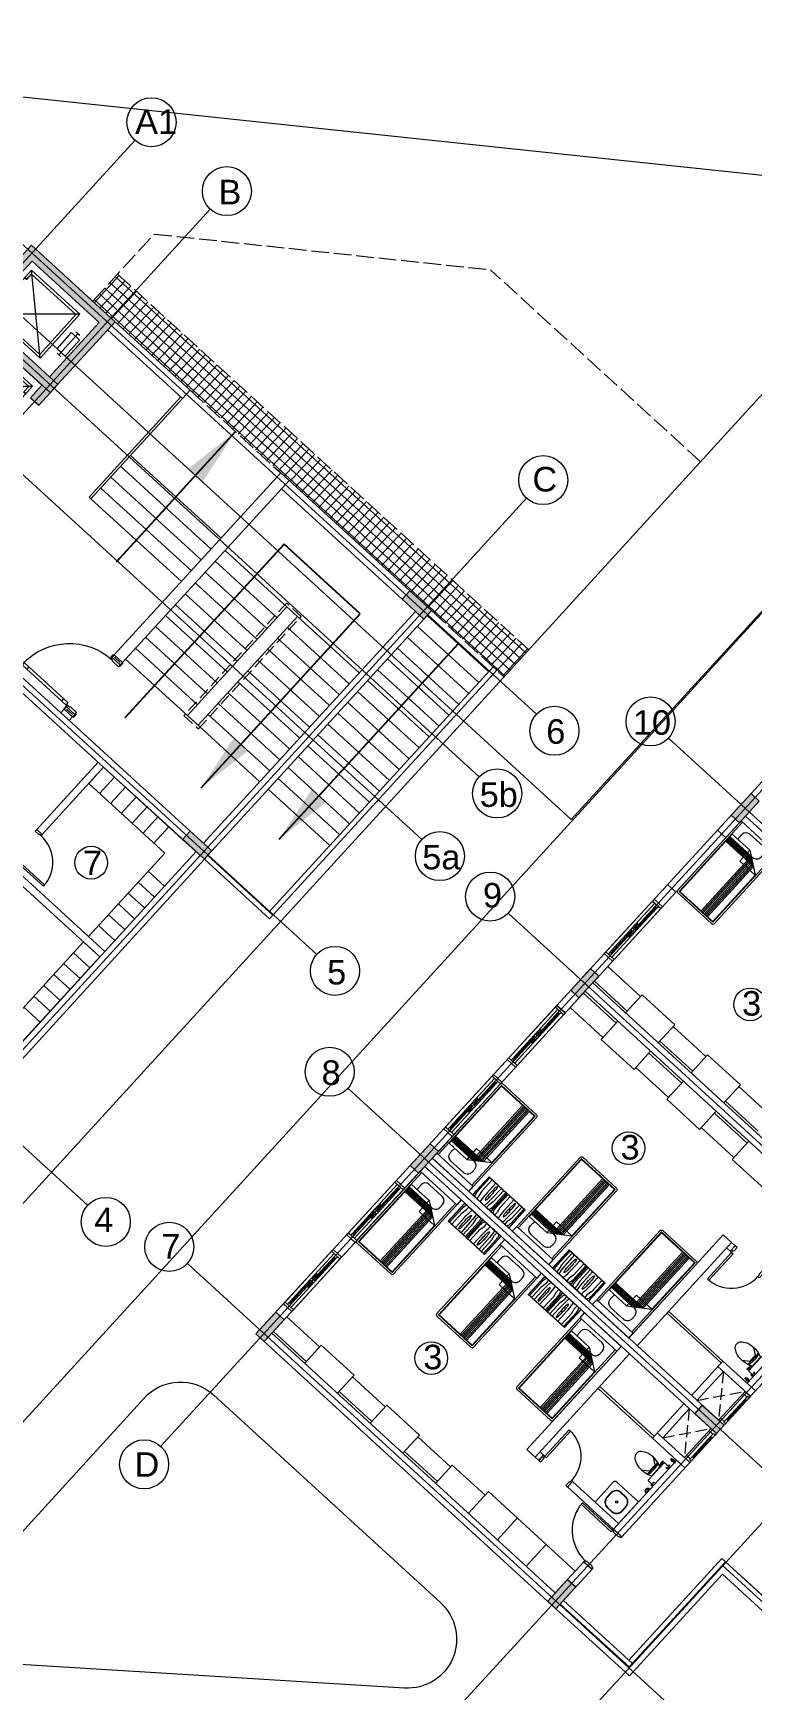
# Model space of a CAD drawing. Header units: metres. Extents: x 750 to 3116, y -341 to 1465.
# Drawn here: x 1571.61 to 1586.25, y 715.45 to 749.21 of the extents above; entities that cross this region are included whole.
import ezdxf
from ezdxf.enums import TextEntityAlignment as Align

# ---------------------------------------------------------------- set-up
doc = ezdxf.new("R2010")
doc.units = ezdxf.units.M
doc.linetypes.add('ACAD_ISO02W100', pattern=[15, 12, -3])
doc.linetypes.add('HIDDEN', pattern=[0.375, 0.25, -0.125])
for name, color, linetype, lineweight in [('A-Door', 254, 'Continuous', 5), ('Bathroom Door', 252, 'Continuous', 5), ('Bathroom fur', 252, 'Continuous', 5), ('Centre Line', 7, 'Continuous', 13), ('Column', 50, 'Continuous', 20), ('Cutout', 153, 'Continuous', 5), ('Cycle road', 254, 'Continuous', 20), ('Door', 253, 'Continuous', 5), ('Furniture', 44, 'Continuous', 5), ('Glass', 254, 'Continuous', 0), ('GUIDE LINE', 7, 'Continuous', 5), ('Hatch', 251, 'Continuous', 5), ('Hidden line', 251, 'Continuous', 5), ('Inverted beam', 252, 'Continuous', 5), ('Levels', 252, 'Continuous', 5), ('Railing', 190, 'Continuous', 5), ('Stiarcase', 180, 'Continuous', 5), ('Vehicular Road', 253, 'Continuous', 20), ('Wall ext', 20, 'Continuous', 18), ('WINDOW', 33, 'Continuous', 5)]:
    doc.layers.add(name, color=color, linetype=linetype, lineweight=lineweight)
doc.layers.add('Text', color=7, linetype='Continuous')
doc.styles.get("Standard").update_dxf_attribs({"font": 'arial.ttf'})
doc.styles.add('TEXT-DET', font='simplex.shx', dxfattribs={"width": 0.7})
doc.dimstyles.new('ISO-25', dxfattribs={"dimtxt": 2, "dimasz": 2, "dimexe": 1.25, "dimexo": 0.625, "dimgap": 1.5, "dimtad": 1, "dimtxsty": 'Standard', "dimblk": 'DOT', "dimcen": 1.5, "dimadec": 0, "dimazin": 0, "dimtfac": 1, "dimtmove": 0, "dimatfit": 3, "dimfxl": 0, "dimarcsym": 0})

# ---------------------------------------------------------------- blocks, each defined once
blk = doc.blocks.new('Water Closet')
at = {"layer": 'Bathroom fur', "linetype": 'ByBlock'}
for p, q in [((1886.152, 447.554), (1886.027, 447.644)), ((1886.217, 447.662), (1886.217, 447.713)), ((1886.239, 447.713), (1886.217, 447.713)), ((1886.217, 447.662), (1886.232, 447.625)), ((1886.232, 447.625), (1886.239, 447.625)), ((1886.239, 447.608), (1886.239, 447.713)), ((1886.239, 447.666), (1886.264, 447.666)), ((1886.264, 447.23), (1886.264, 447.703)), ((1886.407, 447.713), (1886.274, 447.713)), ((1886.39, 447.724), (1886.365, 447.724)), ((1886.365, 447.724), (1886.365, 447.715)), ((1886.39, 447.715), (1886.365, 447.715)), ((1886.387, 447.744), (1886.368, 447.744)), ((1886.368, 447.744), (1886.368, 447.724)), ((1886.387, 447.744), (1886.387, 447.724)), ((1886.39, 447.724), (1886.39, 447.715)), ((1886.416, 447.23), (1886.416, 447.703)), ((1886.152, 447.379), (1886.027, 447.288)), ((1886.152, 447.379), (1886.152, 447.554)), ((1886.239, 447.608), (1886.264, 447.608)), ((1886.256, 447.343), (1886.256, 447.59)), ((1886.407, 447.22), (1886.274, 447.22)), ((1886.365, 447.208), (1886.365, 447.218)), ((1886.39, 447.218), (1886.365, 447.218)), ((1886.39, 447.208), (1886.365, 447.208)), ((1886.368, 447.189), (1886.368, 447.208)), ((1886.387, 447.189), (1886.368, 447.189)), ((1886.387, 447.189), (1886.387, 447.208)), ((1886.39, 447.208), (1886.39, 447.218))]:
    blk.add_line(p, q, dxfattribs=at)
at = {"layer": 'Bathroom fur', "linetype": 'Continuous', "lineweight": -3}
for p, q in [((1886.331, 447.871), (1886.35, 447.871)), ((1886.331, 447.851), (1886.35, 447.851)), ((1886.364, 447.861), (1886.346, 447.861)), ((1886.364, 447.861), (1886.349, 447.87)), ((1886.364, 447.861), (1886.349, 447.853)), ((1886.364, 447.861), (1886.355, 447.877)), ((1886.364, 447.861), (1886.355, 447.846)), ((1886.364, 447.861), (1886.364, 447.879)), ((1886.364, 447.861), (1886.364, 447.879)), ((1886.364, 447.861), (1886.364, 447.879)), ((1886.364, 447.861), (1886.364, 447.879)), ((1886.364, 447.861), (1886.364, 447.879)), ((1886.364, 447.861), (1886.364, 447.879)), ((1886.364, 447.861), (1886.364, 447.879)), ((1886.364, 447.861), (1886.364, 447.879)), ((1886.364, 447.861), (1886.364, 447.879)), ((1886.364, 447.861), (1886.364, 447.879)), ((1886.364, 447.861), (1886.364, 447.879)), ((1886.364, 447.861), (1886.364, 447.879)), ((1886.364, 447.861), (1886.373, 447.877)), ((1886.364, 447.861), (1886.379, 447.87)), ((1886.364, 447.861), (1886.381, 447.861)), ((1886.364, 447.861), (1886.379, 447.853)), ((1886.364, 447.861), (1886.373, 447.846)), ((1886.364, 447.861), (1886.364, 447.844)), ((1886.378, 447.871), (1886.416, 447.871)), ((1886.378, 447.851), (1886.416, 447.851)), ((1886.416, 447.851), (1886.416, 447.871))]:
    blk.add_line(p, q, dxfattribs=at)
at = {"layer": 'Bathroom fur'}
for p, q in [((1886.356, 447.031), (1886.356, 447.081)), ((1886.366, 447.031), (1886.366, 447.081)), ((1886.416, 447.106), (1886.381, 447.106)), ((1886.416, 447.096), (1886.381, 447.096)), ((1886.416, 447.016), (1886.381, 447.016)), ((1886.416, 447.006), (1886.381, 447.006))]:
    blk.add_line(p, q, dxfattribs=at)
at = {"layer": 'Bathroom fur', "linetype": 'Continuous', "lineweight": -3}
blk.add_circle((1886.364, 447.861), 0.0175, dxfattribs=at)
at = {"layer": 'Bathroom fur', "linetype": 'ByBlock'}
for centre in [(1886.378, 447.669), (1886.378, 447.264)]:
    blk.add_circle(centre, 0.0123, dxfattribs=at)
for centre, radius, start, end in [((1886.035, 447.208), 0.446, 109.2942, 127.2549), ((1886.017, 447.095), 0.55, 64.2321, 103.6755), ((1884.672, 447.479), 1.501, 353.4552, 5.5271), ((1885.552, 447.472), 0.65, 345.9276, 13.0204), ((1886.274, 447.703), 0.00987, 90, 180), ((1886.407, 447.703), 0.00987, 0, 90), ((1885.835, 447.467), 0.119, 126.3794, 233.6206), ((1886.041, 447.728), 0.451, 232.2382, 250.1051), ((1886.017, 447.838), 0.55, 256.3245, 295.7679), ((1886.274, 447.23), 0.00987, 180, 270), ((1886.407, 447.23), 0.00987, 270, 0)]:
    blk.add_arc(centre, radius, start, end, dxfattribs=at)
at = {"layer": 'Bathroom fur', "linetype": 'Continuous', "lineweight": -3}
blk.add_arc((1886.331, 447.861), 0.01, 90.002, 270, dxfattribs=at)
at = {"layer": 'Bathroom fur'}
for centre, radius, start, end in [((1886.381, 447.081), 0.025, 90, 180), ((1886.381, 447.031), 0.025, 180, 270), ((1886.381, 447.081), 0.015, 90, 180), ((1886.381, 447.031), 0.015, 180, 270)]:
    blk.add_arc(centre, radius, start, end, dxfattribs=at)
at = {"layer": 'Bathroom fur', "style": 'TEXT-DET', "width": 0.6}
blk.add_text('1', height=0.06, dxfattribs=at).set_placement((1886.394, 447.07), align=Align.MIDDLE)
blk = doc.blocks.new('Bed')
at = {"layer": 'Furniture', "linetype": 'Continuous'}
for p, q in [((1878.327, 465.952), (1879.337, 465.952)), ((1878.327, 465.817), (1878.327, 465.952)), ((1879.337, 465.952), (1879.337, 465.817)), ((1879.337, 465.817), (1878.327, 465.817)), ((1878.327, 463.909), (1878.327, 465.817)), ((1878.367, 463.909), (1878.367, 465.817)), ((1878.525, 465.544), (1878.525, 465.624)), ((1878.642, 465.742), (1879.002, 465.742)), ((1879.12, 465.624), (1879.12, 465.544)), ((1879.297, 465.817), (1879.297, 463.909)), ((1879.337, 465.817), (1879.337, 463.909)), ((1878.377, 465.499), (1878.862, 465.499)), ((1878.377, 463.919), (1878.377, 465.499)), ((1878.962, 465.429), (1878.377, 465.429)), ((1878.992, 465.407), (1878.377, 465.407)), ((1879.022, 465.386), (1878.377, 465.386)), ((1879.052, 465.365), (1878.377, 465.365)), ((1879.082, 465.344), (1878.377, 465.344)), ((1879.112, 465.323), (1878.377, 465.323)), ((1879.142, 465.302), (1878.377, 465.302)), ((1878.862, 465.499), (1879.287, 465.199)), ((1878.862, 465.199), (1878.862, 465.499)), ((1879.287, 465.199), (1878.862, 465.199)), ((1878.962, 463.919), (1878.962, 465.429)), ((1879.002, 465.427), (1878.965, 465.427)), ((1878.992, 463.919), (1878.992, 465.407)), ((1879.022, 463.919), (1879.022, 465.386)), ((1879.052, 463.919), (1879.052, 465.365)), ((1879.082, 463.919), (1879.082, 465.344)), ((1879.112, 463.919), (1879.112, 465.323)), ((1879.142, 463.919), (1879.142, 465.302)), ((1879.287, 465.199), (1879.287, 463.919)), ((1879.297, 463.909), (1878.367, 463.909)), ((1879.297, 463.869), (1878.367, 463.869)), ((1879.287, 463.919), (1878.377, 463.919))]:
    blk.add_line(p, q, dxfattribs=at)
for centre, radius, start, end in [((1878.642, 465.624), 0.117, 90, 180), ((1878.642, 465.544), 0.117, 180.0006, 202.5189), ((1879.002, 465.624), 0.117, 360, 90), ((1879.002, 465.544), 0.117, 270, 0), ((1878.367, 463.909), 0.04, 180, 270), ((1879.297, 463.909), 0.04, 270, 0)]:
    blk.add_arc(centre, radius, start, end, dxfattribs=at)
blk = doc.blocks.new('Nightstand')
at = {"layer": 'Furniture'}
for p, q in [((1879.838, 464.54), (1879.838, 464.04)), ((1880.338, 464.54), (1879.838, 464.54)), ((1879.843, 464.535), (1879.843, 464.045)), ((1880.333, 464.535), (1879.843, 464.535)), ((1879.951, 464.469), (1879.951, 464.535)), ((1880.226, 464.469), (1880.226, 464.535)), ((1880.333, 464.045), (1880.333, 464.535)), ((1880.338, 464.04), (1880.338, 464.54)), ((1879.869, 464.442), (1879.871, 464.467)), ((1879.869, 464.045), (1879.869, 464.442)), ((1879.929, 464.358), (1879.951, 464.469)), ((1879.929, 464.045), (1879.929, 464.358)), ((1879.997, 464.32), (1879.991, 464.045)), ((1880.074, 464.444), (1880.068, 464.44)), ((1880.08, 464.44), (1880.074, 464.444)), ((1880.147, 464.32), (1880.147, 464.045)), ((1880.248, 464.358), (1880.226, 464.469)), ((1880.248, 464.045), (1880.248, 464.358)), ((1880.308, 464.442), (1880.305, 464.467)), ((1880.308, 464.045), (1880.308, 464.442)), ((1879.838, 464.04), (1880.338, 464.04)), ((1879.843, 464.045), (1880.333, 464.045)), ((1880.068, 464.081), (1880.074, 464.077)), ((1880.074, 464.077), (1880.08, 464.081))]:
    blk.add_line(p, q, dxfattribs=at)
for centre, radius, start, end in [((1880.021, 464.452), 0.15, 146.5657, 174.2856), ((1880.825, 464.399), 0.823, 170.5074, 174.0179), ((1879.315, 464.399), 0.828, 5.9821, 9.4446), ((1880.156, 464.452), 0.15, 5.7144, 33.4343), ((1881.576, 464.32), 1.578, 174.0179, 180), ((1880.715, 464.32), 0.664, 175.5997, 180), ((1880.715, 464.32), 0.664, 180, 184.4003), ((1880.395, 464.345), 0.343, 169.4757, 175.5997), ((1886.298, 464.381), 6.246, 181.0259, 182.4606), ((1880.197, 464.382), 0.142, 155.8434, 169.4757), ((1879.951, 464.382), 0.142, 10.5243, 24.1566), ((1879.753, 464.345), 0.343, 4.4003, 10.5243), ((1873.85, 464.381), 6.246, 357.5394, 358.9741), ((1879.433, 464.32), 0.664, 0, 4.4003), ((1879.433, 464.32), 0.664, 355.5997, 0), ((1878.564, 464.32), 1.583, 0, 5.9821), ((1880.197, 464.139), 0.142, 190.5243, 204.1566), ((1879.951, 464.139), 0.142, 335.8434, 349.4757)]:
    blk.add_arc(centre, radius, start, end, dxfattribs=at)
blk = doc.blocks.new('Door1')
at = {"layer": 'Bathroom Door'}
for p, q in [((1900.586, 444.886), (1899.856, 444.886)), ((1900.586, 444.846), (1899.857, 444.846))]:
    blk.add_line(p, q, dxfattribs=at)
for points in [[(1900.736, 444.921), (1900.586, 444.921), (1900.586, 444.886), (1900.636, 444.886), (1900.636, 444.871), (1900.736, 444.871), (1900.736, 444.921)], [(1900.586, 444.886), (1900.586, 444.846)], [(1900.736, 444.121), (1900.586, 444.121), (1900.586, 444.156), (1900.636, 444.156), (1900.636, 444.171), (1900.736, 444.171), (1900.736, 444.121)]]:
    blk.add_lwpolyline(points, dxfattribs=at)
blk.add_arc((1900.586, 444.886), 0.73, 180, 270, dxfattribs=at)
blk = doc.blocks.new('Wash bashin')
at = {"layer": 'Bathroom fur', "ltscale": 0.35}
for p, q in [((1884.067, 437.333), (1884.067, 437.883)), ((1884.117, 437.933), (1884.717, 437.933)), ((1884.717, 437.333), (1884.717, 437.933)), ((1884.067, 437.333), (1884.717, 437.333))]:
    blk.add_line(p, q, dxfattribs=at)
at = {"layer": 'Bathroom fur'}
for p, q in [((1884.327, 437.838), (1884.447, 437.838)), ((1884.327, 437.83), (1884.447, 437.83)), ((1884.177, 437.568), (1884.177, 437.688)), ((1884.185, 437.568), (1884.185, 437.688)), ((1884.589, 437.688), (1884.589, 437.568)), ((1884.597, 437.688), (1884.597, 437.568)), ((1884.447, 437.426), (1884.327, 437.426)), ((1884.447, 437.418), (1884.327, 437.418))]:
    blk.add_line(p, q, dxfattribs=at)
blk.add_circle((1884.392, 437.633), 0.0225, dxfattribs=at)
at = {"layer": 'Bathroom fur', "ltscale": 0.35}
blk.add_arc((1884.117, 437.883), 0.05, 90, 180, dxfattribs=at)
at = {"layer": 'Bathroom fur'}
for centre, radius, start, end in [((1884.327, 437.688), 0.15, 90, 180), ((1884.327, 437.688), 0.142, 90, 180), ((1884.447, 437.688), 0.15, 0, 90), ((1884.447, 437.688), 0.142, 0, 90), ((1884.327, 437.568), 0.15, 180, 270), ((1884.327, 437.568), 0.142, 180, 270), ((1884.447, 437.568), 0.15, 270, 0), ((1884.447, 437.568), 0.142, 270, 0)]:
    blk.add_arc(centre, radius, start, end, dxfattribs=at)
blk = doc.blocks.new('WINODO1')
at = {"layer": 'WINDOW', "linetype": 'Continuous'}
for p, q in [((2471212540, 936769700), (2471212491, 936769700)), ((2471212491, 936769700), (2471212491, 936769470)), ((2471212540, 936769700), (2471212540, 936769470)), ((2471213991, 936769700), (2471213943, 936769700)), ((2471213943, 936769700), (2471213943, 936769470)), ((2471213991, 936769700), (2471213991, 936769470)), ((2471212540, 936769470), (2471212491, 936769470)), ((2471213991, 936769470), (2471213943, 936769470))]:
    blk.add_line(p, q, dxfattribs=at)
at = {"layer": 'WINDOW'}
for p, q in [((2471212540, 936769700), (2471213943, 936769700)), ((2471212588, 936769633), (2471213217, 936769633)), ((2471212588, 936769585), (2471213217, 936769585)), ((2471213193, 936769561), (2471213089, 936769561)), ((2471213241, 936769633), (2471213943, 936769633)), ((2471213266, 936769585), (2471213895, 936769585)), ((2471213290, 936769609), (2471213394, 936769609)), ((2471213241, 936769537), (2471212540, 936769537)), ((2471212540, 936769470), (2471213943, 936769470)), ((2471213266, 936769537), (2471213895, 936769537))]:
    blk.add_line(p, q, dxfattribs=at)
at = {"layer": 'WINDOW', "color": 4}
blk.add_line((2471212588, 936769609), (2471213217, 936769609), dxfattribs=at)
at = {"layer": 'WINDOW', "color": 4, "true_color": 0x1fffff}
blk.add_line((2471213266, 936769561), (2471213895, 936769561), dxfattribs=at)
at = {"layer": 'WINDOW'}
for points in [[(2471212540, 936769585), (2471212588, 936769585), (2471212588, 936769633), (2471212540, 936769633)], [(2471213076, 936769561), (2471213089, 936769568), (2471213089, 936769554)], [(2471213217, 936769585), (2471213266, 936769585), (2471213266, 936769633), (2471213217, 936769633)], [(2471213217, 936769537), (2471213266, 936769537), (2471213266, 936769585), (2471213217, 936769585)], [(2471213406, 936769609), (2471213394, 936769616), (2471213394, 936769602)], [(2471213895, 936769537), (2471213943, 936769537), (2471213943, 936769585), (2471213895, 936769585)]]:
    blk.add_lwpolyline(points, close=True, dxfattribs=at)
blk = doc.blocks.new('_Dot')
at = {"color": 0, "linetype": 'ByBlock', "lineweight": -2}
blk.add_line((-0.5, 0), (-1, 0), dxfattribs=at)
at = {"color": 0, "linetype": 'ByBlock', "const_width": 0.5}
blk.add_lwpolyline([(-0.25, 0, 1), (0.25, 0, 1)], format="xyb", close=True, dxfattribs=at)
blk = doc.blocks.new('Door 900')
at = {"layer": 'A-Door'}
for points in [[(29934124, 12198491), (29934164, 12198491), (29934164, 12198476), (29934239, 12198476), (29934314, 12198476), (29934314, 12198491), (29934354, 12198491), (29934354, 12198524), (29934239, 12198524), (29934124, 12198524)], [(29934164, 12197672), (29934314, 12197672), (29934314, 12197658), (29934354, 12197658), (29934354, 12197624), (29934239, 12197624), (29934124, 12197624), (29934124, 12197658), (29934164, 12197658)]]:
    blk.add_lwpolyline(points, close=True, dxfattribs=at)
blk.add_lwpolyline([(29935187, 12197658), (29934354, 12197658), (29934354, 12197698), (29935185, 12197698)], dxfattribs=at)
blk.add_arc((29934327, 12197631), 860, 1.7769, 88.2024, dxfattribs=at)
blk = doc.blocks.new('lift1')
at = {"layer": 'Hatch', "transparency": 33554687}
h = blk.add_hatch(color=256, dxfattribs=at)
h.dxf.hatch_style = 1
h.paths.add_polyline_path([(29921053, 12204431), (29920354, 12203626), (29920180, 12203777), (29920729, 12204408), (29919333, 12205622), (29919104, 12205358), (29918930, 12205509), (29919310, 12205946)])
h.paths.add_polyline_path([(29920180, 12203777), (29920354, 12203626), (29919768, 12202951), (29918024, 12204467), (29918405, 12204905), (29918579, 12204754), (29918349, 12204489), (29919745, 12203276)])
for p, q in [((29919194, 12205280), (29919238, 12205241)), ((29918669, 12204676), (29918707, 12204643))]:
    blk.add_line(p, q)
at = {"lineweight": 5}
for p, q in [((29919536, 12203651), (29919330, 12205430)), ((29920333, 12204556), (29918533, 12204526)), ((29920311, 12204167), (29919926, 12203735)), ((29920353, 12204131), (29920272, 12204201)), ((29919968, 12203699), (29919886, 12203770))]:
    blk.add_line(p, q, dxfattribs=at)
for points in [[(29920333, 12204556), (29919330, 12205430), (29918533, 12204526), (29919536, 12203651)], [(29920182, 12204188), (29919887, 12203861), (29920056, 12203714), (29920350, 12204041)]]:
    blk.add_lwpolyline(points, close=True, dxfattribs=at)
blk.add_lwpolyline([(29918707, 12204643), (29918610, 12204531), (29919531, 12203728), (29920256, 12204550), (29919335, 12205353), (29919238, 12205241)], dxfattribs=at)
at = {"layer": 'Column'}
blk.add_lwpolyline([(29918930, 12205509), (29919310, 12205946), (29921053, 12204431), (29919768, 12202951), (29918024, 12204467), (29918405, 12204905), (29918579, 12204754), (29918349, 12204489), (29919745, 12203276), (29920729, 12204408), (29919333, 12205622), (29919104, 12205358), (29918930, 12205509)], dxfattribs=at)
blk = doc.blocks.new('door 1500')
at = {"layer": 'Door'}
for p, q in [((11493492.435, 4446033.785), (11493492.43, 4446033.735)), ((11493492.609, 4446033.719), (11493492.43, 4446033.735)), ((11493492.435, 4446033.785), (11493492.664, 4446033.765)), ((11493492.631, 4446033.804), (11493492.474, 4446033.818)), ((11493492.61, 4446033.734), (11493492.609, 4446033.719)), ((11493492.61, 4446033.734), (11493492.661, 4446033.729)), ((11493492.664, 4446033.765), (11493492.661, 4446033.729)), ((11493492.315, 4446032.42), (11493492.319, 4446032.471)), ((11493492.315, 4446032.42), (11493492.544, 4446032.4)), ((11493492.498, 4446032.455), (11493492.319, 4446032.471)), ((11493492.505, 4446032.367), (11493492.348, 4446032.381)), ((11493492.497, 4446032.441), (11493492.498, 4446032.455)), ((11493492.497, 4446032.441), (11493492.547, 4446032.436)), ((11493492.544, 4446032.4), (11493492.547, 4446032.436)), ((11493492.546, 4446032.428), (11493492.569, 4446032.426)), ((11493492.559, 4446032.438), (11493492.557, 4446032.415)), ((11493492.585, 4446032.436), (11493492.571, 4446032.437)), ((11493492.571, 4446032.437), (11493492.573, 4446032.415)), ((11493492.573, 4446032.415), (11493493.788, 4446032.308)), ((11493492.589, 4446032.476), (11493492.585, 4446032.436)), ((11493493.783, 4446032.371), (11493492.589, 4446032.476)), ((11493492.711, 4446032.465), (11493492.706, 4446032.404)), ((11493493.661, 4446032.382), (11493493.656, 4446032.32)), ((11493493.78, 4446032.331), (11493493.783, 4446032.371)), ((11493493.794, 4446032.33), (11493493.78, 4446032.331)), ((11493493.788, 4446032.308), (11493493.794, 4446032.33))]:
    blk.add_line(p, q, dxfattribs=at)
for points in [[(11493492.433, 4446033.847), (11493492.44, 4446033.846), (11493492.433, 4446033.767), (11493492.426, 4446033.768, -0.414214), (11493492.419, 4446033.776), (11493492.425, 4446033.84, -0.414214)], [(11493492.676, 4446033.826), (11493492.669, 4446033.826), (11493492.662, 4446033.747), (11493492.67, 4446033.747, 0.414214), (11493492.677, 4446033.753), (11493492.683, 4446033.818, 0.414214)], [(11493492.302, 4446032.353), (11493492.309, 4446032.352), (11493492.316, 4446032.438), (11493492.309, 4446032.439, 0.414214), (11493492.301, 4446032.432), (11493492.295, 4446032.361, 0.414214)], [(11493492.545, 4446032.331), (11493492.538, 4446032.332), (11493492.545, 4446032.418), (11493492.553, 4446032.418, -0.414214), (11493492.559, 4446032.41), (11493492.553, 4446032.338, -0.414214)]]:
    blk.add_lwpolyline(points, format="xyb", close=True, dxfattribs=at)
for radius in [0.00865, 0.00577]:
    blk.add_circle((11493492.558, 4446032.427), radius, dxfattribs=at)
at = {"layer": 'Door', "linetype": 'HIDDEN', "ltscale": 10}
blk.add_arc((11493492.493, 4446032.434), 1.305, 355.4248, 84.8429, dxfattribs=at)
blk = doc.blocks.new('700mm Door')
at = {"layer": 'Door'}
for points in [[(11493508.327, 4446107.926), (11493508.287, 4446107.926), (11493508.287, 4446107.776), (11493508.344, 4446107.776), (11493508.344, 4446107.868), (11493508.344, 4446107.88), (11493508.327, 4446107.88)], [(11493508.327, 4446107.88), (11493508.413, 4446107.88), (11493508.413, 4446107.926), (11493508.327, 4446107.926)], [(11493508.413, 4446107.891), (11493508.961, 4446107.891), (11493508.961, 4446107.914), (11493508.413, 4446107.914)], [(11493509.047, 4446107.88), (11493508.961, 4446107.88), (11493508.961, 4446107.926), (11493509.047, 4446107.926)], [(11493509.047, 4446107.926), (11493509.047, 4446107.88), (11493509.03, 4446107.88), (11493509.03, 4446107.868), (11493509.03, 4446107.776), (11493509.087, 4446107.776), (11493509.087, 4446107.926)]]:
    blk.add_lwpolyline(points, close=True, dxfattribs=at)
at = {"layer": 'Door', "color": 1}
blk.add_lwpolyline([(11493508.413, 4446107.88), (11493508.961, 4446107.88), (11493508.961, 4446107.926), (11493508.413, 4446107.926)], close=True, dxfattribs=at)

msp = doc.modelspace()

# ---------------------------------------------------------------- hatches: boundary and pattern name
at = {"layer": 'Hatch', "transparency": 33554687}
h = msp.add_hatch(color=256, dxfattribs=at)
h.dxf.hatch_style = 1
h.paths.add_polyline_path([(1646.175, 711.875), (1646.005, 712.031), (1645.846, 711.857), (1645.755, 711.758), (1645.6, 711.588), (1645.769, 711.433)])
h.paths.add_polyline_path([(1649.318, 715.307), (1649.149, 715.463), (1648.743, 715.02), (1648.913, 714.865)])
h.paths.add_polyline_path([(1652.587, 718.876), (1652.417, 719.031), (1652.384, 718.994), (1652.292, 718.895), (1652.012, 718.589), (1652.182, 718.433)])
h.paths.add_polyline_path([(1655.856, 722.444), (1655.686, 722.6), (1655.281, 722.157), (1655.45, 722.002)])
h.paths.add_polyline_path([(1659.124, 726.013), (1658.955, 726.168), (1658.549, 725.726), (1658.719, 725.571)])
h.paths.add_polyline_path([(1661.826, 729.85), (1661.67, 729.681), (1662.113, 729.275), (1662.268, 729.445)])
h.paths.add_polyline_path([(1657.785, 733.552), (1657.629, 733.382), (1658.072, 732.977), (1658.227, 733.147)])
h.paths.add_polyline_path([(1654.516, 729.983), (1654.361, 729.814), (1654.471, 729.712), (1654.803, 729.408), (1654.958, 729.578)])
h.paths.add_polyline_path([(1652.746, 731.604), (1652.591, 731.435), (1653.033, 731.029), (1653.189, 731.199)])
h.paths.add_polyline_path([(1651.542, 726.396), (1651.372, 726.551), (1650.967, 726.109), (1651.137, 725.953)])
h.paths.add_polyline_path([(1650.045, 727.767), (1649.875, 727.922), (1649.47, 727.48), (1649.64, 727.325)])
h.paths.add_polyline_path([(1647.979, 722.846), (1647.823, 722.677), (1647.934, 722.575), (1648.266, 722.271), (1648.421, 722.441)])
h.paths.add_polyline_path([(1646.541, 724.163), (1646.209, 724.467), (1646.053, 724.298), (1646.496, 723.892), (1646.651, 724.062)])
h.paths.add_polyline_path([(1645.004, 719.259), (1644.835, 719.414), (1644.43, 718.972), (1644.599, 718.816)])
h.paths.add_polyline_path([(1643.632, 720.766), (1643.463, 720.922), (1643.058, 720.479), (1643.227, 720.324)])
h.paths.add_polyline_path([(1641.441, 715.709), (1641.286, 715.54), (1641.728, 715.134), (1641.884, 715.304)])
h.paths.add_polyline_path([(1640.114, 716.925), (1639.944, 717.08), (1639.539, 716.638), (1639.709, 716.482)])
h.paths.add_polyline_path([(1636.735, 713.458), (1636.403, 713.762), (1636.247, 713.592), (1636.69, 713.187), (1636.845, 713.356)])
h.paths.add_polyline_path([(1631.152, 719.073), (1630.982, 719.229), (1630.577, 718.786), (1630.746, 718.631)])
h.paths.add_polyline_path([(1634.17, 722.369), (1634.001, 722.524), (1633.595, 722.082), (1633.765, 721.927)])
h.paths.add_polyline_path([(1637.689, 726.21), (1637.519, 726.366), (1637.114, 725.923), (1637.284, 725.768)])
h.paths.add_polyline_path([(1640.833, 729.643), (1640.663, 729.798), (1640.258, 729.355), (1640.427, 729.2), (1640.461, 729.237), (1640.552, 729.337)])
h.paths.add_polyline_path([(1644.101, 733.211), (1643.932, 733.366), (1643.527, 732.924), (1643.696, 732.769)])
h.paths.add_polyline_path([(1646.999, 736.374), (1647.09, 736.474), (1647.245, 736.643), (1647.076, 736.799), (1646.67, 736.356), (1646.84, 736.201)])
h.paths.add_polyline_path([(1636.008, 733.811), (1635.839, 733.966), (1635.433, 733.524), (1635.603, 733.368)])
h.paths.add_polyline_path([(1631.525, 737.918), (1631.369, 737.748), (1631.48, 737.647), (1631.812, 737.343), (1631.967, 737.512)])
h.paths.add_polyline_path([(1628.676, 734.467), (1628.506, 734.622), (1628.101, 734.179), (1628.27, 734.024)])
h.paths.add_polyline_path([(1632.989, 730.515), (1632.82, 730.67), (1632.415, 730.228), (1632.584, 730.073)])
h.paths.add_polyline_path([(1629.471, 726.674), (1629.301, 726.829), (1628.896, 726.387), (1629.066, 726.231)])
h.paths.add_polyline_path([(1624.987, 730.78), (1624.832, 730.611), (1625.274, 730.206), (1625.43, 730.375)])
h.paths.add_polyline_path([(1626.327, 723.242), (1626.157, 723.397), (1626.124, 723.36), (1626.032, 723.261), (1625.752, 722.955), (1625.922, 722.799)])
h.paths.add_polyline_path([(1621.719, 727.212), (1621.563, 727.042), (1621.674, 726.941), (1622.006, 726.637), (1622.161, 726.807)])
h.paths.add_polyline_path([(1619.949, 728.833), (1619.794, 728.663), (1620.236, 728.258), (1620.391, 728.428), (1620.281, 728.529)])
h.paths.add_polyline_path([(1623.218, 732.402), (1623.062, 732.232), (1623.505, 731.827), (1623.66, 731.996)])
h.paths.add_polyline_path([(1626.486, 735.97), (1626.331, 735.8), (1626.773, 735.395), (1626.929, 735.565)])
h.paths.add_polyline_path([(1622.117, 739.972), (1621.962, 739.803), (1622.404, 739.397), (1622.56, 739.567)])
h.paths.add_polyline_path([(1619.143, 736.385), (1618.973, 736.54), (1618.568, 736.098), (1618.738, 735.942)])
h.paths.add_polyline_path([(1615.874, 732.816), (1615.705, 732.971), (1615.299, 732.529), (1615.469, 732.374)])
h.paths.add_polyline_path([(1612.731, 729.384), (1612.561, 729.539), (1612.156, 729.097), (1612.325, 728.942)])
h.paths.add_polyline_path([(1617.373, 725.132), (1617.203, 725.287), (1616.798, 724.845), (1616.967, 724.69)])
h.paths.add_polyline_path([(1618.745, 723.624), (1618.575, 723.78), (1618.17, 723.337), (1618.339, 723.182)])
h.paths.add_polyline_path([(1623.058, 719.673), (1622.889, 719.828), (1622.483, 719.386), (1622.653, 719.231)])
h.paths.add_polyline_path([(1619.915, 716.241), (1619.745, 716.396), (1619.34, 715.954), (1619.509, 715.799)])
h.paths.add_polyline_path([(1615.181, 720.075), (1615.026, 719.905), (1615.468, 719.5), (1615.624, 719.67)])
h.paths.add_polyline_path([(1613.411, 721.696), (1613.256, 721.526), (1613.699, 721.121), (1613.854, 721.291)])
h.paths.add_polyline_path([(1609.042, 725.698), (1608.887, 725.528), (1609.329, 725.123), (1609.485, 725.293)])
h.paths.add_polyline_path([(1610.143, 718.127), (1609.987, 717.958), (1610.43, 717.553), (1610.585, 717.722)])
h.paths.add_polyline_path([(1607.566, 714.426), (1607.397, 714.582), (1606.992, 714.139), (1607.161, 713.984)])
h.paths.add_polyline_path([(1602.924, 718.678), (1602.755, 718.834), (1602.35, 718.391), (1602.519, 718.236)])
h.paths.add_polyline_path([(1604.823, 730.065), (1604.653, 730.22), (1604.495, 730.047), (1604.403, 729.947), (1604.248, 729.778), (1604.418, 729.622)])
h.paths.add_polyline_path([(1607.842, 733.36), (1607.672, 733.516), (1607.267, 733.073), (1607.436, 732.918)])
h.paths.add_polyline_path([(1603.528, 737.312), (1603.358, 737.467), (1602.953, 737.025), (1603.123, 736.869)])
h.paths.add_polyline_path([(1600.09, 733.899), (1599.934, 733.729), (1600.377, 733.324), (1600.532, 733.493)])
h.paths.add_polyline_path([(1602.031, 738.683), (1601.861, 738.838), (1601.456, 738.396), (1601.626, 738.24)])
h.paths.add_polyline_path([(1596.087, 744.127), (1595.918, 744.282), (1595.513, 743.84), (1595.682, 743.685)])
h.paths.add_polyline_path([(1592.944, 740.695), (1592.774, 740.85), (1592.369, 740.408), (1592.538, 740.252)])
h.paths.add_polyline_path([(1598.32, 735.52), (1598.164, 735.35), (1598.607, 734.945), (1598.762, 735.114)])
h.paths.add_polyline_path([(1595.619, 731.682), (1595.449, 731.838), (1595.044, 731.395), (1595.213, 731.24)])
h.paths.add_polyline_path([(1589.675, 737.126), (1589.505, 737.282), (1589.1, 736.839), (1589.27, 736.684)])
h.paths.add_polyline_path([(1586.406, 733.558), (1586.237, 733.713), (1585.831, 733.271), (1586.001, 733.115)])
h.paths.add_polyline_path([(1592.225, 727.977), (1591.782, 728.383), (1591.627, 728.213), (1592.07, 727.808)])
h.paths.add_polyline_path([(1593.995, 726.356), (1593.552, 726.761), (1593.397, 726.592), (1593.839, 726.187)])
h.paths.add_polyline_path([(1596.821, 730.33), (1596.666, 730.16), (1597.108, 729.755), (1597.263, 729.925)])
h.paths.add_polyline_path([(1601.304, 726.223), (1601.135, 726.379), (1600.729, 725.936), (1600.899, 725.781)])
h.paths.add_polyline_path([(1598.161, 722.791), (1597.991, 722.947), (1597.586, 722.504), (1597.755, 722.349)])
h.paths.add_polyline_path([(1594.892, 719.223), (1594.722, 719.378), (1594.317, 718.936), (1594.487, 718.78)])
h.paths.add_polyline_path([(1590.578, 723.174), (1590.408, 723.329), (1590.003, 722.887), (1590.173, 722.732)])
h.paths.add_polyline_path([(1589.081, 724.545), (1588.912, 724.701), (1588.506, 724.258), (1588.676, 724.103)])
h.paths.add_polyline_path([(1583.138, 729.989), (1582.968, 730.145), (1582.563, 729.702), (1582.732, 729.547)])
h.paths.add_polyline_path([(1579.869, 726.421), (1579.699, 726.576), (1579.294, 726.134), (1579.464, 725.978)])
h.paths.add_polyline_path([(1585.245, 721.245), (1585.09, 721.076), (1585.532, 720.671), (1585.687, 720.84)])
h.paths.add_polyline_path([(1587.015, 719.624), (1586.859, 719.455), (1587.302, 719.05), (1587.457, 719.219)])
h.paths.add_polyline_path([(1582.669, 717.545), (1582.499, 717.7), (1582.094, 717.257), (1582.263, 717.102)])
h.paths.add_polyline_path([(1576.725, 722.989), (1576.556, 723.144), (1576.15, 722.702), (1576.32, 722.546)])
h.paths.add_polyline_path([(1591.748, 715.791), (1591.579, 715.946), (1591.42, 715.773), (1591.329, 715.673), (1591.173, 715.503), (1591.343, 715.348)])
h.paths.add_polyline_path([(1561.743, 717.756), (1561.574, 717.911), (1561.169, 717.468), (1561.339, 717.313)])
h.paths.add_polyline_path([(1566.286, 722.728), (1566.116, 722.883), (1565.712, 722.44), (1565.882, 722.285)])
h.paths.add_polyline_path([(1570.833, 727.704), (1570.663, 727.859), (1570.258, 727.416), (1570.428, 727.261)])
h.paths.add_polyline_path([(1575.254, 732.543), (1574.811, 732.948), (1574.656, 732.778), (1575.099, 732.373)])
h.paths.add_polyline_path([(1579.283, 737.842), (1579.128, 737.673), (1579.571, 737.268), (1579.726, 737.438)])
h.paths.add_polyline_path([(1568.934, 738.568), (1568.764, 738.723), (1568.36, 738.281), (1568.529, 738.125)])
h.paths.add_polyline_path([(1564.388, 733.593), (1564.218, 733.748), (1563.813, 733.305), (1563.983, 733.15)])
h.paths.add_polyline_path([(1559.841, 728.617), (1559.672, 728.772), (1559.267, 728.329), (1559.437, 728.174)])
h.paths.add_polyline_path([(1557.524, 726.081), (1557.211, 726.368), (1557.211, 726.368), (1557.196, 726.381), (1557.081, 726.486), (1556.926, 726.316), (1557.369, 725.911)])
h.paths.add_polyline_path([(1555.295, 723.641), (1555.125, 723.796), (1554.721, 723.353), (1554.89, 723.198)])
h.paths.add_polyline_path([(1552.096, 731.041), (1551.941, 730.871), (1551.941, 730.871), (1552.384, 730.466), (1552.539, 730.636)])
h.paths.add_polyline_path([(1554.583, 733.422), (1554.413, 733.577), (1554.008, 733.134), (1554.178, 732.979)])
h.paths.add_polyline_path([(1559.129, 738.397), (1558.959, 738.553), (1558.555, 738.11), (1558.724, 737.954)])
h.paths.add_polyline_path([(1563.675, 743.373), (1563.506, 743.528), (1563.101, 743.085), (1563.271, 742.93)])
h.paths.add_polyline_path([(1567.853, 748.286), (1567.698, 748.116), (1568.141, 747.712), (1568.296, 747.882)])
at = {"layer": 'Hatch'}
h = msp.add_hatch(dxfattribs=at)
h.set_pattern_fill('NET', color=256, scale=0.05, angle=47.5063)
h.set_pattern_definition([(47.50634487, (-28616.07336, -10697.11079), (-0.1170546532, 0.1072369836), []), (137.50634487, (-28616.07336, -10697.11079), (-0.1072369836, -0.1170546532), [])])
h.paths.add_polyline_path([(1573.331, 744.297), (1572.825, 743.744), (1576.655, 740.244), (1579.726, 737.438), (1580.981, 736.291), (1580.984, 736.294), (1581.058, 736.227), (1581.055, 736.223), (1581.203, 736.089), (1581.709, 736.642)])

# ---------------------------------------------------------------- linework, layer by layer
at = {"layer": 'Bathroom fur'}
for p, q in [((1585.632, 722.112), (1584.526, 723.125)), ((1585.665, 722.149), (1584.559, 723.162)), ((1584.227, 720.578), (1583.121, 721.591)), ((1584.261, 720.615), (1583.154, 721.628))]:
    msp.add_line(p, q, dxfattribs=at)
at = {"layer": 'Centre Line', "color": 30, "true_color": 0xf26722}
for p, q in [((1565.557, 750.228), (1581.864, 735.329)), ((1564.391, 748.951), (1580.697, 734.052)), ((1563.224, 747.674), (1579.53, 732.775)), ((1551.244, 722.461), (1573.684, 747.021)), ((1598.029, 746.417), (1574.209, 720.412)), ((1552.779, 721.058), (1575.22, 745.618)), ((1561.085, 745.333), (1577.391, 730.434)), ((1603.973, 740.973), (1580.152, 714.968)), ((1556.414, 740.221), (1572.72, 725.322)), ((1559.224, 715.169), (1581.665, 739.73)), ((1605.469, 739.602), (1581.649, 713.596)), ((1615.262, 706.72), (1584.559, 734.843)), ((1596.901, 716.975), (1581.291, 731.274)), ((1593.633, 713.407), (1578.022, 727.706)), ((1590.364, 709.838), (1574.753, 724.137))]:
    msp.add_line(p, q, dxfattribs=at)
at = {"layer": 'Centre Line', "color": 3, "true_color": 0x1fff1f}
msp.add_lwpolyline([(1560.568, 753.337), (1582.572, 733.182), (1588.732, 739.906), (1612.323, 718.297), (1624.767, 731.883), (1647.479, 711.079)], dxfattribs=at)
at = {"layer": 'Centre Line', "color": 30, "true_color": 0xf26722}
for centre in [(1574.022, 747.39), (1575.558, 745.987), (1582.003, 740.098), (1584.191, 735.181), (1582.232, 734.991), (1581.065, 733.714), (1579.898, 732.437), (1580.922, 731.612), (1577.76, 730.097), (1577.653, 728.043), (1573.089, 724.984), (1574.384, 724.475), (1573.871, 720.043)]:
    msp.add_circle(centre, 0.5, dxfattribs=at)
at = {"layer": 'Column'}
for points in [[(1579.571, 737.268), (1579.726, 737.438), (1579.283, 737.842), (1579.128, 737.673), (1579.571, 737.268)], [(1585.831, 733.271), (1586.237, 733.713), (1586.406, 733.558), (1586.001, 733.115), (1585.831, 733.271)], [(1575.099, 732.373), (1575.254, 732.543), (1574.811, 732.948), (1574.656, 732.778), (1575.099, 732.373)], [(1582.563, 729.702), (1582.968, 730.145), (1583.138, 729.989), (1582.732, 729.547), (1582.563, 729.702)], [(1579.294, 726.134), (1579.699, 726.576), (1579.869, 726.421), (1579.464, 725.978), (1579.294, 726.134)], [(1576.15, 722.702), (1576.556, 723.144), (1576.725, 722.989), (1576.32, 722.546), (1576.15, 722.702)], [(1585.245, 721.245), (1585.687, 720.84), (1585.532, 720.671), (1585.09, 721.076), (1585.245, 721.245)], [(1582.094, 717.257), (1582.499, 717.7), (1582.669, 717.545), (1582.263, 717.102), (1582.094, 717.257)]]:
    msp.add_lwpolyline(points, dxfattribs=at)
at = {"layer": 'Cutout', "linetype": 'ACAD_ISO02W100', "ltscale": 0.02}
for p, q in [((1585.675, 721.937), (1585.577, 720.942)), ((1585.134, 721.347), (1586.117, 721.531)), ((1584.979, 721.177), (1584.881, 720.182)), ((1584.439, 720.587), (1585.422, 720.772))]:
    msp.add_line(p, q, dxfattribs=at)
at = {"layer": 'Cycle road', "lineweight": 18}
msp.add_line((1567.853, 748.286), (1588.216, 746.126), dxfattribs=at)
at = {"layer": 'Furniture'}
for p, q in [((1573.268, 734.046), (1572.965, 733.714)), ((1573.49, 733.844), (1573.186, 733.512)), ((1573.711, 733.641), (1573.408, 733.309)), ((1573.933, 733.439), (1573.629, 733.107)), ((1574.154, 733.237), (1573.851, 732.904)), ((1574.376, 733.034), (1574.072, 732.702)), ((1573.751, 731.905), (1574.083, 731.602)), ((1573.953, 732.127), (1574.285, 731.823)), ((1573.548, 731.684), (1573.88, 731.38)), ((1573.143, 731.241), (1573.476, 730.938)), ((1573.346, 731.463), (1573.678, 731.159)), ((1572.941, 731.02), (1573.273, 730.716)), ((1572.233, 730.244), (1572.565, 729.941)), ((1572.435, 730.466), (1572.767, 730.162)), ((1572.03, 730.023), (1572.363, 729.719)), ((1571.626, 729.58), (1571.958, 729.276)), ((1571.828, 729.801), (1572.16, 729.498)), ((1571.423, 729.359), (1571.756, 729.055))]:
    msp.add_line(p, q, dxfattribs=at)
for points in [[(1572.743, 733.916), (1573.047, 734.248), (1574.929, 732.528), (1573.071, 730.495), (1572.739, 730.798), (1574.294, 732.5), (1572.743, 733.916)], [(1569.634, 730.513), (1569.33, 730.181), (1571.213, 728.461), (1572.97, 730.384), (1572.638, 730.687), (1571.184, 729.096), (1569.634, 730.513)], [(1583.984, 729.573), (1583.317, 730.185), (1583.013, 729.853), (1588.787, 724.564)], [(1583.68, 729.242), (1583.714, 729.278), (1583.046, 729.89), (1583.013, 729.853)], [(1583.221, 728.74), (1582.553, 729.351), (1582.857, 729.683), (1588.631, 724.394)], [(1583.491, 729.035), (1582.824, 729.646)], [(1584.347, 728.63), (1584.685, 728.999), (1584.018, 729.61), (1583.68, 729.242)], [(1584.192, 728.461), (1583.854, 728.092), (1583.187, 728.703), (1583.525, 729.072)], [(1585.319, 728.351), (1584.651, 728.962)], [(1585.015, 728.019), (1585.049, 728.056), (1584.381, 728.667)], [(1584.826, 727.813), (1584.158, 728.424)], [(1585.682, 727.408), (1586.02, 727.776), (1585.352, 728.388), (1585.015, 728.019)], [(1584.555, 727.518), (1583.888, 728.129)], [(1585.527, 727.238), (1585.189, 726.869), (1584.522, 727.481), (1584.859, 727.849)], [(1586.653, 727.128), (1585.986, 727.74)], [(1586.16, 726.59), (1585.493, 727.201)], [(1586.383, 726.833), (1585.716, 727.445)], [(1585.89, 726.295), (1585.223, 726.906)], [(1586.524, 725.647), (1585.856, 726.258), (1586.194, 726.627)], [(1577.447, 722.436), (1576.779, 723.048), (1576.475, 722.716), (1582.249, 717.427)], [(1577.176, 722.141), (1576.509, 722.753), (1576.475, 722.716)], [(1577.81, 721.493), (1578.148, 721.862), (1577.48, 722.473), (1577.143, 722.105)], [(1578.781, 721.214), (1578.114, 721.825)], [(1578.511, 720.919), (1577.844, 721.53), (1577.81, 721.493)], [(1579.145, 720.271), (1579.482, 720.639), (1578.815, 721.251), (1578.477, 720.882)], [(1580.116, 719.991), (1579.449, 720.602)], [(1579.846, 719.696), (1579.178, 720.308)], [(1580.817, 719.417), (1580.15, 720.028), (1579.812, 719.659)], [(1580.479, 719.048), (1580.885, 719.491), (1582.654, 717.869)], [(1581.069, 718.508), (1581.475, 718.95)], [(1581.659, 717.967), (1582.065, 718.41)], [(1582.654, 717.869), (1582.249, 717.427)]]:
    msp.add_lwpolyline(points, dxfattribs=at)
at = {"layer": 'Glass', "color": 4, "ltscale": 40, "true_color": 0x33ffff}
msp.add_line((1570.748, 727.781), (1575.014, 732.451), dxfattribs=at)
at = {"layer": 'GUIDE LINE'}
for centre in [(1572.792, 732.303), (1586.219, 729.416), (1583.742, 726.484), (1579.723, 722.209)]:
    msp.add_circle(centre, 0.333, dxfattribs=at)
at = {"layer": 'Hidden line', "linetype": 'ACAD_ISO02W100', "ltscale": 0.03}
for p, q in [((1572.825, 743.744), (1574.078, 745.112)), ((1574.078, 745.112), (1580.926, 744.385)), ((1585.208, 740.472), (1580.926, 744.385)), ((1573.331, 744.297), (1581.709, 736.642)), ((1574.81, 741.93), (1576.655, 740.244)), ((1579.726, 737.438), (1581.203, 736.089))]:
    msp.add_line(p, q, dxfattribs=at)
at = {"layer": 'Hidden line'}
for p, q in [((1586.117, 721.531), (1585.577, 720.942)), ((1586.228, 721.43), (1585.687, 720.84)), ((1585.422, 720.772), (1584.881, 720.182)), ((1585.532, 720.671), (1584.992, 720.081))]:
    msp.add_line(p, q, dxfattribs=at)
at = {"layer": 'Inverted beam'}
msp.add_lwpolyline([(1582.419, 717.272), (1583.746, 716.056), (1585.644, 718.127), (1589.957, 714.176), (1591.173, 715.503), (1591.343, 715.348), (1589.972, 713.851), (1585.658, 717.803), (1583.76, 715.731), (1582.263, 717.102), (1582.419, 717.272)], dxfattribs=at)
at = {"layer": 'Levels', "linetype": 'Continuous', "ltscale": 40}
for p, q in [((1573.393, 740.38), (1575.239, 738.693)), ((1573.595, 740.601), (1575.441, 738.915)), ((1573.191, 740.158), (1575.036, 738.472)), ((1572.786, 739.715), (1574.632, 738.029)), ((1572.988, 739.937), (1574.834, 738.25))]:
    msp.add_line(p, q, dxfattribs=at)
at = {"layer": 'Railing'}
for p, q in [((1572.749, 739.749), (1574.617, 741.794)), ((1572.786, 739.715), (1574.654, 741.76)), ((1572.786, 739.715), (1572.749, 739.749)), ((1576.42, 731.299), (1580.981, 736.291)), ((1581.055, 736.223), (1580.98, 736.293)), ((1576.426, 731.157), (1581.055, 736.223)), ((1576.426, 731.157), (1575.099, 732.373)), ((1576.494, 731.231), (1575.167, 732.447)), ((1585.644, 718.127), (1583.746, 716.056)), ((1585.717, 718.06), (1583.752, 715.915)), ((1585.644, 718.127), (1589.957, 714.176)), ((1585.65, 717.986), (1589.964, 714.035)), ((1582.351, 717.198), (1583.752, 715.915)), ((1582.419, 717.272), (1583.82, 715.988))]:
    msp.add_line(p, q, dxfattribs=at)
at = {"layer": 'Railing', "linetype": 'ACAD_ISO02W100', "ltscale": 0.02}
msp.add_lwpolyline([(1574.978, 735.031), (1577.069, 737.319), (1576.773, 737.589), (1574.682, 735.301)], close=True, dxfattribs=at)
at = {"layer": 'Railing'}
msp.add_lwpolyline([(1574.974, 735.102), (1576.998, 737.316), (1576.776, 737.519), (1574.753, 735.304)], close=True, dxfattribs=at)
at = {"layer": 'Stiarcase'}
for p, q in [((1575.521, 738.665), (1576.776, 737.519)), ((1575.319, 738.444), (1576.574, 737.297)), ((1574.914, 738.002), (1576.169, 736.854)), ((1575.116, 738.223), (1576.372, 737.076)), ((1574.711, 737.78), (1575.967, 736.633)), ((1574.306, 737.338), (1575.562, 736.19)), ((1574.508, 737.559), (1575.765, 736.411)), ((1580.892, 736.193), (1579.639, 737.342)), ((1574.103, 737.117), (1575.36, 735.968)), ((1580.69, 735.972), (1579.436, 737.12)), ((1573.698, 736.674), (1574.955, 735.525)), ((1573.9, 736.896), (1575.158, 735.747)), ((1580.285, 735.529), (1579.032, 736.677)), ((1580.488, 735.75), (1579.234, 736.899)), ((1573.495, 736.453), (1574.753, 735.304)), ((1580.083, 735.308), (1578.829, 736.456)), ((1579.678, 734.865), (1578.425, 736.013)), ((1579.88, 735.086), (1578.627, 736.234)), ((1579.273, 734.422), (1578.02, 735.57)), ((1579.476, 734.643), (1578.222, 735.791)), ((1579.071, 734.2), (1577.817, 735.348))]:
    msp.add_line(p, q, dxfattribs=at)
at = {"layer": 'Stiarcase', "linetype": 'ACAD_ISO02W100', "ltscale": 40}
for p, q in [((1578.255, 736.168), (1576.998, 737.316)), ((1578.052, 735.947), (1576.796, 737.095)), ((1577.648, 735.504), (1576.391, 736.652)), ((1577.85, 735.725), (1576.593, 736.873)), ((1577.445, 735.282), (1576.188, 736.43)), ((1577.041, 734.839), (1575.784, 735.987)), ((1577.243, 735.061), (1575.986, 736.209)), ((1576.838, 734.618), (1575.581, 735.766)), ((1576.231, 733.953), (1574.753, 735.304)), ((1576.433, 734.175), (1575.177, 735.323)), ((1576.636, 734.396), (1575.379, 735.545)), ((1578.666, 733.757), (1577.413, 734.905)), ((1578.869, 733.979), (1577.615, 735.127)), ((1578.464, 733.536), (1577.21, 734.684)), ((1578.059, 733.093), (1576.806, 734.241)), ((1578.262, 733.314), (1577.008, 734.463)), ((1577.857, 732.871), (1576.603, 734.02)), ((1577.654, 732.65), (1576.401, 733.798))]:
    msp.add_line(p, q, dxfattribs=at)
at = {"layer": 'Vehicular Road', "lineweight": 20}
for points in [[(1588.849, 744.457), (1562.619, 715.749, -0.226809), (1561.019, 715.102), (1554.208, 715.523, -0.404452), (1551.863, 718.089), (1552.099, 726.429), (1551.881, 731.859, -0.197614), (1552.142, 732.574), (1564.143, 745.709)], [(1670.001, 733.44), (1649.151, 710.677, -0.243266), (1647.857, 710.202), (1624.206, 713.181), (1577.67, 714.074), (1569.995, 714.548, -0.630246), (1568.642, 717.893), (1593.546, 745.151)]]:
    msp.add_lwpolyline(points, format="xyb", dxfattribs=at)
msp.add_lwpolyline([(1579.178, 715.484), (1571.131, 715.981, -0.630246), (1570.454, 717.653), (1573.873, 721.395, -0.414577), (1575.287, 721.458), (1579.915, 717.219, -0.707023)], format="xyb", close=True, dxfattribs=at)
at = {"layer": 'Wall ext'}
for p, q in [((1595.918, 744.282), (1576.15, 722.702)), ((1573.126, 743.157), (1574.654, 741.76)), ((1573.281, 743.326), (1574.81, 741.93)), ((1574.654, 741.76), (1574.81, 741.93)), ((1573.258, 736.535), (1576.659, 740.248)), ((1573.428, 736.379), (1576.828, 740.092)), ((1576.655, 740.244), (1579.283, 737.842)), ((1579.128, 737.673), (1576.67, 739.919)), ((1579.557, 737.593), (1579.557, 737.593)), ((1574.811, 732.948), (1569.991, 737.353)), ((1575.084, 732.698), (1579.401, 737.423)), ((1575.254, 732.543), (1579.571, 737.268)), ((1574.656, 732.778), (1569.835, 737.183)), ((1573.258, 736.535), (1573.428, 736.379)), ((1572.177, 735.355), (1572.244, 735.429)), ((1572.244, 735.429), (1572.414, 735.273)), ((1572.347, 735.2), (1572.414, 735.273)), ((1571.685, 732.98), (1572.936, 734.35)), ((1571.795, 732.879), (1573.047, 734.248)), ((1586.126, 733.252), (1583.013, 729.853)), ((1592.07, 727.808), (1586.126, 733.252)), ((1571.685, 732.98), (1571.795, 732.879)), ((1585.721, 732.809), (1585.551, 732.965)), ((1574.929, 732.528), (1574.929, 732.528)), ((1571.188, 732.215), (1573.071, 730.495)), ((1575.099, 732.373), (1575.099, 732.373)), ((1571.087, 732.104), (1572.97, 730.384)), ((1584.708, 731.703), (1584.538, 731.859)), ((1584.431, 731.401), (1584.262, 731.557)), ((1583.418, 730.295), (1583.248, 730.451)), ((1588.787, 724.564), (1583.013, 729.853)), ((1579.744, 726.284), (1582.857, 729.683)), ((1582.857, 729.683), (1588.631, 724.394)), ((1582.452, 729.241), (1582.282, 729.396)), ((1581.439, 728.135), (1581.269, 728.29)), ((1581.162, 727.833), (1580.993, 727.988)), ((1580.149, 726.727), (1579.98, 726.882)), ((1579.589, 726.115), (1576.475, 722.716)), ((1585.532, 720.671), (1579.589, 726.115)), ((1585.687, 720.84), (1579.744, 726.284)), ((1579.183, 725.672), (1579.014, 725.828)), ((1578.17, 724.566), (1578.001, 724.722)), ((1583.748, 722.617), (1585.673, 724.718)), ((1583.918, 722.461), (1585.843, 724.563)), ((1585.673, 724.718), (1585.916, 724.495)), ((1585.741, 724.452), (1585.815, 724.385)), ((1585.815, 724.385), (1585.916, 724.495)), ((1577.894, 724.264), (1577.724, 724.42)), ((1576.881, 723.158), (1576.711, 723.314)), ((1586.16, 721.696), (1587.443, 723.097)), ((1587.612, 722.942), (1586.228, 721.43)), ((1582.263, 717.102), (1576.15, 722.702)), ((1576.475, 722.716), (1582.249, 717.427)), ((1583.593, 722.447), (1581.668, 720.345)), ((1583.762, 722.292), (1581.837, 720.19)), ((1585.024, 721.448), (1585.665, 722.149)), ((1585.665, 722.149), (1586.329, 721.541)), ((1585.134, 721.347), (1585.675, 721.937)), ((1585.564, 722.038), (1586.228, 721.43)), ((1584.227, 720.578), (1584.868, 721.279)), ((1584.439, 720.587), (1584.979, 721.177)), ((1585.687, 720.84), (1585.532, 720.671)), ((1584.227, 720.578), (1584.89, 719.97)), ((1584.328, 720.689), (1584.992, 720.081)), ((1581.668, 720.345), (1581.911, 720.123)), ((1582.012, 720.233), (1581.911, 720.123)), ((1581.939, 720.301), (1582.012, 720.233)), ((1584.721, 720.125), (1583.437, 718.724)), ((1584.992, 720.081), (1583.607, 718.569)), ((1582.602, 719.693), (1582.501, 719.582)), ((1582.501, 719.582), (1583.607, 718.569)), ((1582.602, 719.693), (1583.539, 718.835)), ((1582.829, 718.06), (1582.249, 717.427)), ((1582.829, 718.06), (1582.999, 717.905)), ((1582.999, 717.905), (1582.263, 717.102))]:
    msp.add_line(p, q, dxfattribs=at)
at = {"layer": 'Wall ext', "ltscale": 40}
for p, q in [((1570.663, 727.859), (1574.929, 732.528)), ((1570.833, 727.704), (1575.099, 732.373))]:
    msp.add_line(p, q, dxfattribs=at)

# ---------------------------------------------------------------- block references
at = {"xscale": -0.001, "yscale": 0.001, "zscale": 0.001}
for p, rotation in [((10263.653, 31865.376), 96.58677321057203), ((-7121.284, -30379.889), 276.5867732105721)]:
    msp.add_blockref('lift1', p, dxfattribs=dict(at, rotation=rotation))
for name, p, rotation in [('Bed', (-113.692, 1658.37), 317.5109696397398), ('Bed', (-120.229, 1651.233), 317.5109696397398), ('Nightstand', (3280.909, -201.983), 137.5109696397398), ('Nightstand', (3281.278, -202.321), 137.5109696397398), ('Bed', (-118.599, 1649.74), 317.5109696397398), ('Nightstand', (-117.941, 1651.053), 317.5109696397398), ('Nightstand', (-117.573, 1650.715), 317.5109696397398), ('Bed', (-116.97, 1648.248), 317.5109696397398)]:
    msp.add_blockref(name, p, dxfattribs=dict(rotation=rotation))
at = {"xscale": -1}
for name, p, rotation in [('Bed', (509.379, 2338.595), 137.5109696397398), ('Bed', (511.009, 2337.102), 137.5109696397398), ('Nightstand', (2653.208, -887.262), 317.5109696397399), ('Nightstand', (2653.577, -887.6), 317.5109696397399), ('Bed', (512.639, 2335.609), 137.5109696397398), ('Nightstand', (509.76, 2336.332), 137.5109696397398), ('Nightstand', (510.128, 2335.994), 137.5109696397398)]:
    msp.add_blockref(name, p, dxfattribs=dict(at, rotation=rotation))
at = {"layer": 'A-Door', "xscale": 0.001, "yscale": 0.001, "zscale": 0.001, "rotation": 137.5109696403553}
msp.add_blockref('Door 900', (31896.104, -10505.797), dxfattribs=at)
at = {"layer": 'Bathroom Door'}
for p, rotation in [((3274.468, -221.258), 137.5821484392674), ((630.154, -977.641), 47.51096963990266)]:
    msp.add_blockref('Door1', p, dxfattribs=dict(at, rotation=rotation))
at = {"layer": 'Bathroom Door', "xscale": -1, "rotation": 47.51096963957701}
msp.add_blockref('Door1', (3193.849, 1821.216), dxfattribs=at)
at = {"layer": 'Bathroom fur', "xscale": -1, "rotation": 137.5109696397398}
msp.add_blockref('Water Closet', (497.648, 2326.171), dxfattribs=at)
at = {"layer": 'Bathroom fur', "rotation": 317.5109696397398}
for name, p in [('Water Closet', (-108.88, 1664.007)), ('Wash bashin', (-101.66, 1669.373))]:
    msp.add_blockref(name, p, dxfattribs=at)
at = {"layer": 'Cutout', "xscale": -1, "rotation": 227.5109616917831}
for p in [(-11040283.833, -5471547.968), (-11040284.529, -5471548.727)]:
    msp.add_blockref('700mm Door', p, dxfattribs=at)
at = {"layer": 'Furniture', "xscale": -1, "rotation": 312.4803481894613}
msp.add_blockref('door 1500', (4484567.43, -11478390.339), dxfattribs=at)
at = {"layer": 'WINDOW', "linetype": 'Continuous', "xscale": 0.001, "yscale": 0.001, "zscale": 0.001, "rotation": 47.51096963974634}
for p in [(-976814.629, -2454298.315), (-976816.608, -2454300.476), (-976817.898, -2454301.884), (-976819.877, -2454304.044), (-976821.167, -2454305.452)]:
    msp.add_blockref('WINODO1', p, dxfattribs=at)

# ---------------------------------------------------------------- texts
at = {"layer": 'Text', "color": 30, "true_color": 0xf26722, "char_height": 0.5, "attachment_point": 1}
for s, width, insert in [('A1', 0.83687, (1573.687, 747.651)), ('B', 0.83687, (1575.387, 746.217)), ('C', 0.83687, (1581.783, 740.366)), ('6', 0.83687, (1582.065, 735.226)), ('10', 0.83687, (1583.831, 735.409)), ('5b', 0.83687, (1580.709, 733.94)), ('7', 3.12418, (1572.627, 732.549)), ('5a', 0.83687, (1579.539, 732.666)), ('9', 0.83687, (1580.775, 731.89)), ('5', 0.83687, (1577.6, 730.321)), ('3', 3.12418, (1586.055, 729.686)), ('8', 0.83687, (1577.488, 728.275)), ('3', 3.12418, (1583.578, 726.754)), ('4', 0.83687, (1572.856, 725.275)), ('7', 0.83687, (1574.222, 724.737)), ('3', 3.12418, (1579.559, 722.48)), ('D', 0.83687, (1573.677, 720.29))]:
    msp.add_mtext_dynamic_manual_height_columns(s, width=width, gutter_width=12.5, heights=[0], dxfattribs=dict(at, insert=insert))

# ---------------------------------------------------------------- leaders
for points in [[(1575.732, 741.087), (1573.304, 738.429)], [(1575.034, 733.829), (1578.272, 737.373), (1576.722, 738.792), (1573.48, 735.253)], [(1576.623, 732.781), (1580.27, 736.763)]]:
    msp.add_leader(points, dimstyle='ISO-25', override={"dimasz": 1.2})

doc.saveas('drawing.dxf')
